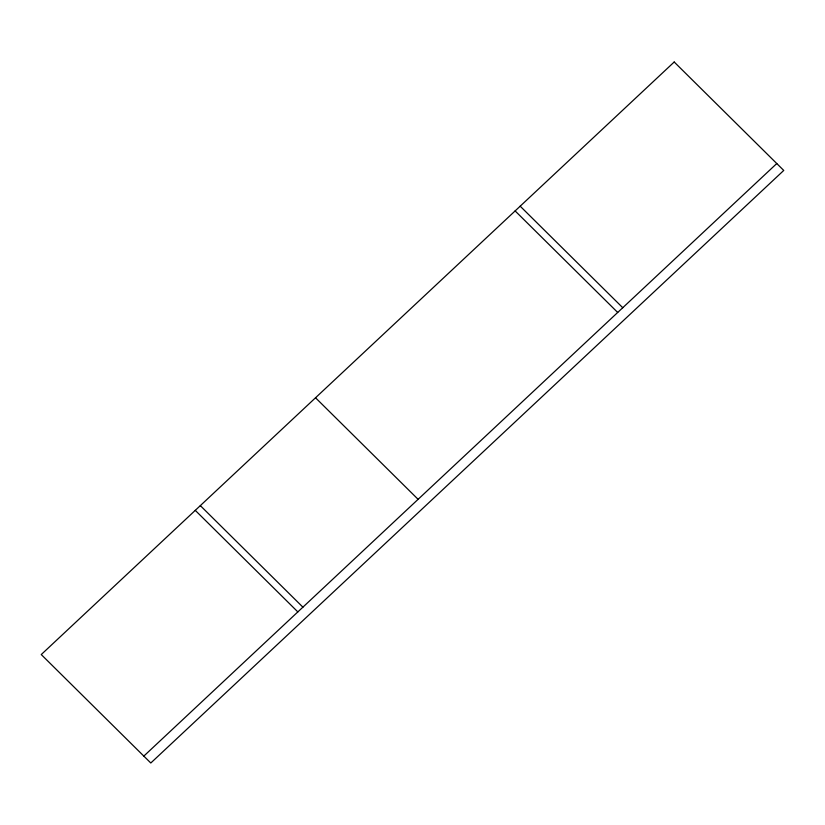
<?xml version="1.0" encoding="UTF-8"?>
<svg xmlns="http://www.w3.org/2000/svg" width="825" height="825" viewBox="0 0 825 825"><rect width="100%" height="100%" fill="white"/><g stroke="black" fill="none" stroke-linecap="round" stroke-linejoin="round"><path stroke-width="1.24" d="M143.818 756.102L776.779 163.536M520.183 206.188L622.762 307.725M515.12 210.922L617.698 312.469M315.532 397.784L418.1 499.321M200.331 505.622L302.909 607.169M195.267 510.366L297.846 611.913M674.2 61.999L41.25 654.555L150.8 763.001L783.75 170.445L674.2 61.999"/></g></svg>
